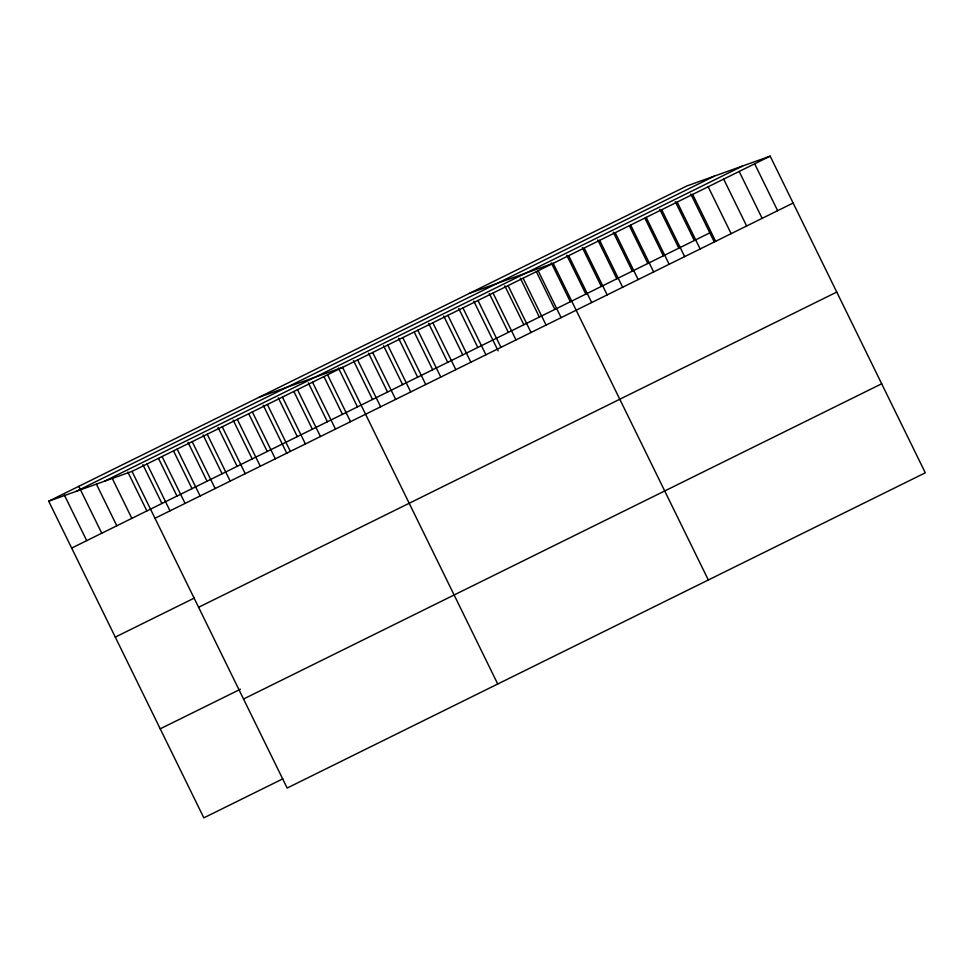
<?xml version="1.0" encoding="UTF-8"?>
<svg xmlns="http://www.w3.org/2000/svg" width="974" height="974" viewBox="0 0 974 974"><rect width="100%" height="100%" fill="white"/><g stroke="black" fill="none" stroke-linecap="round" stroke-linejoin="round"><path stroke-width="1.46" d="M48.7 501.196L686.853 185.961L770.166 156.144L925.3 472.804L287.147 788.039L132.014 471.379L48.7 501.196L203.834 817.856L282.801 778.847M76.191 491.346L714.344 176.124M104.522 481.217L742.675 165.982M132.014 471.379L770.166 156.144M71.674 548.082L709.827 232.859M154.988 518.265L793.14 203.03M115.285 637.106L194.252 598.097M198.599 607.289L836.751 292.066M160.223 728.832L240.444 689.202M243.537 699.015L881.689 383.78M469.882 293.137L553.195 263.321L708.329 579.98M259.291 397.161L342.604 367.344L497.738 684.016M754.667 163.802L777.642 210.688M739.169 171.461L762.143 218.346M723.67 179.106L746.644 226.005M708.171 186.764L731.145 233.663M692.684 194.423L715.646 241.308M690.785 193.996L714.453 242.295M677.186 202.081L700.148 248.967M675.299 201.655L694.328 240.505M661.687 209.739L684.649 256.625M659.8 209.313L678.829 248.163M646.188 217.385L669.15 264.283M644.958 218.31L663.331 255.821M630.689 225.043L653.664 271.941M629.46 225.968L647.832 263.479M615.191 232.701L638.165 279.587M613.303 232.275L632.333 271.137M599.692 240.359L622.666 287.245M597.805 239.933L616.834 278.783M584.193 248.017L607.167 294.903M582.306 247.591L601.335 286.441M568.694 255.663L591.668 302.561M566.807 255.249L585.837 294.099M551.308 262.907L570.338 301.757M538.159 270.748L561.121 317.646M536.467 271.892L554.839 309.403M523.111 278.187L546.085 325.072M520.311 278.211L539.34 317.061M508.075 285.613L531.037 332.499M504.812 285.869L523.854 324.719M493.027 293.04L516.001 339.938M489.313 293.527L508.355 332.377M477.991 300.479L500.953 347.365M473.814 301.185L498.14 350.823M462.942 307.906L485.916 354.792M458.778 308.612L477.808 347.462M447.906 315.332L470.868 362.231M443.73 316.039L462.772 354.889M432.858 322.771L455.832 369.657M428.694 323.465L447.723 362.328M417.822 330.198L440.784 377.084M414.303 332.244L432.687 369.755M402.773 337.625L425.748 384.511M398.609 338.331L417.639 377.182M387.737 345.052L410.699 391.95M383.561 345.758L402.603 384.608M372.689 352.491L395.663 399.377M368.525 353.197L387.555 392.047M357.653 359.917L380.615 406.803M353.477 360.623L372.518 399.474M338.441 368.05L357.47 406.901M327.568 374.783L350.53 421.669M324.05 376.828L342.434 414.34M312.52 382.21L335.494 429.096M308.356 382.916L327.386 421.766M297.484 389.637L320.446 436.535M293.965 391.682L312.35 429.193M282.436 397.075L305.41 443.961M278.272 397.769L297.301 436.632M267.4 404.502L290.362 451.388M263.224 405.208L286.892 453.494M252.351 411.929L275.325 458.815M248.845 413.974L267.217 451.486M237.315 419.356L260.277 466.254M233.139 420.062L252.181 458.912M222.267 426.795L245.241 473.681M218.103 427.501L237.132 466.351M207.231 434.221L230.193 481.107M203.055 434.928L222.096 473.778M192.182 441.648L215.157 488.546M188.019 442.354L207.048 481.205M177.146 449.087L200.108 495.973M173.628 451.132L192.012 488.644M162.098 456.514L185.072 503.4M158.592 458.559L176.964 496.07M147.062 463.941L170.024 510.839M142.886 464.647L161.928 503.497M127.85 472.073L146.879 510.936M112.156 478.173L131.843 518.363M96.45 484.261L116.795 525.79M78.784 486.33L101.759 533.216M64.394 495.096L86.71 540.655"/></g></svg>
